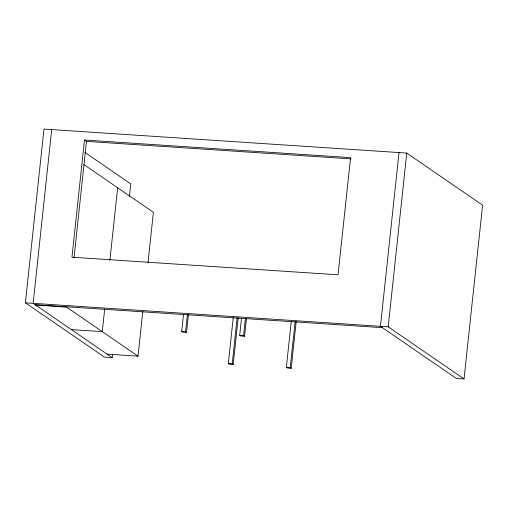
<?xml version="1.0" encoding="UTF-8"?>
<svg xmlns="http://www.w3.org/2000/svg" width="508" height="508" viewBox="0 0 508 508"><rect width="100%" height="100%" fill="white"/><g stroke="black" fill="none" stroke-linecap="round" stroke-linejoin="round"><path stroke-width="0.76" d="M112.49 354.47L112.154 357.613L104.419 357.099L25.4 302.825L43.967 129.083L406.756 153.079L482.6 205.175L464.033 378.917L456.298 378.403L380.454 326.314L399.021 152.571M51.702 129.597L33.134 303.339L112.154 357.613M84.474 140.024L71.952 257.213L338.049 274.815L350.571 157.626L84.474 140.024L86.462 141.389L350.977 158.883M74.022 257.791L86.462 141.389M104.718 308.826L102.279 331.622L71.342 329.578M109.925 260.083L117.653 187.757M129.375 196.45L130.721 183.871L85.007 152.47M107.074 354.127L138.017 356.171L142.805 311.36M148.018 262.617L153.391 212.306L83.871 164.554M188.455 314.496L186.538 332.41L182.67 332.149L181.68 331.47L183.509 314.338M186.538 332.41L185.547 331.724L187.376 314.598M238.189 317.735L233.197 364.452L229.33 364.198L228.333 363.512L233.242 317.576M233.197 364.452L232.2 363.772L237.115 317.83M246.469 318.338L244.551 336.245L240.684 335.991L239.693 335.305L241.522 318.179M244.551 336.245L243.561 335.566L245.389 318.433M296.202 321.57L291.211 368.287L287.344 368.033L286.353 367.354L291.262 321.412M291.211 368.287L290.22 367.608L295.129 321.672M464.033 378.917L388.188 326.828L406.756 153.079M25.4 302.825L388.188 326.828M35.122 304.705L382.441 327.679M35.604 305.035L66.542 307.08L138.017 356.171M181.68 331.47L185.547 331.724M239.693 335.305L243.561 335.566M228.333 363.512L232.2 363.772M286.353 367.354L290.22 367.608"/></g></svg>
